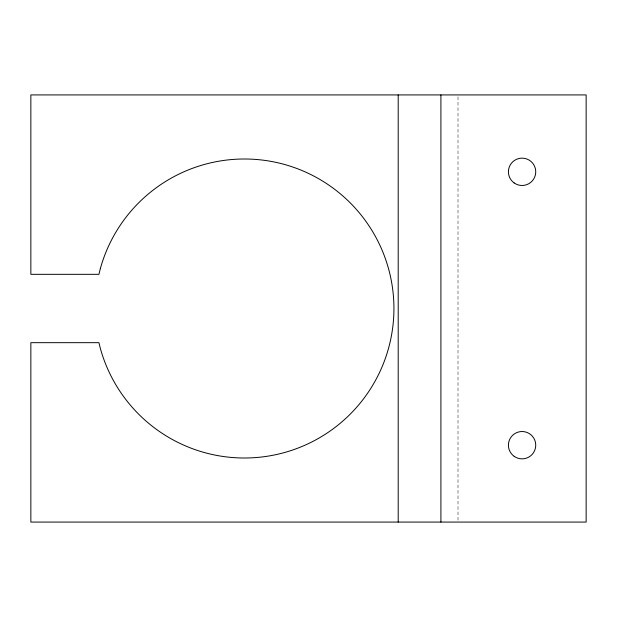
<?xml version="1.0" encoding="UTF-8"?>
<svg xmlns="http://www.w3.org/2000/svg" width="617" height="617" viewBox="0 0 617 617"><rect width="100%" height="100%" fill="white"/><g stroke="black" fill="none" stroke-linecap="round" stroke-linejoin="round"><path stroke-width="0.46" stroke-dasharray="3.08 2.31" d="M458.007 96.846L458.007 520.154"/><path stroke-width="0.93" d="M440.916 94.925L440.916 522.075M398.204 94.925L398.204 522.075M100.37 268.503L98.921 274.326L30.85 274.326L30.85 94.925L586.15 94.925L586.15 522.075L30.85 522.075L30.85 342.674L98.921 342.674L100.37 348.497A149.507 149.507 0 0 0 330.55 430.705A149.507 149.507 0 0 0 330.55 186.295A149.507 149.507 0 0 0 100.37 268.503M514.208 182.987A13.667 13.667 0 0 0 535.687 173.038A13.667 13.667 0 0 0 516.329 159.41A13.667 13.667 0 0 0 514.208 182.987M514.208 456.364A13.667 13.667 0 0 0 535.687 446.415A13.667 13.667 0 0 0 516.329 432.787A13.667 13.667 0 0 0 514.208 456.364"/></g></svg>
